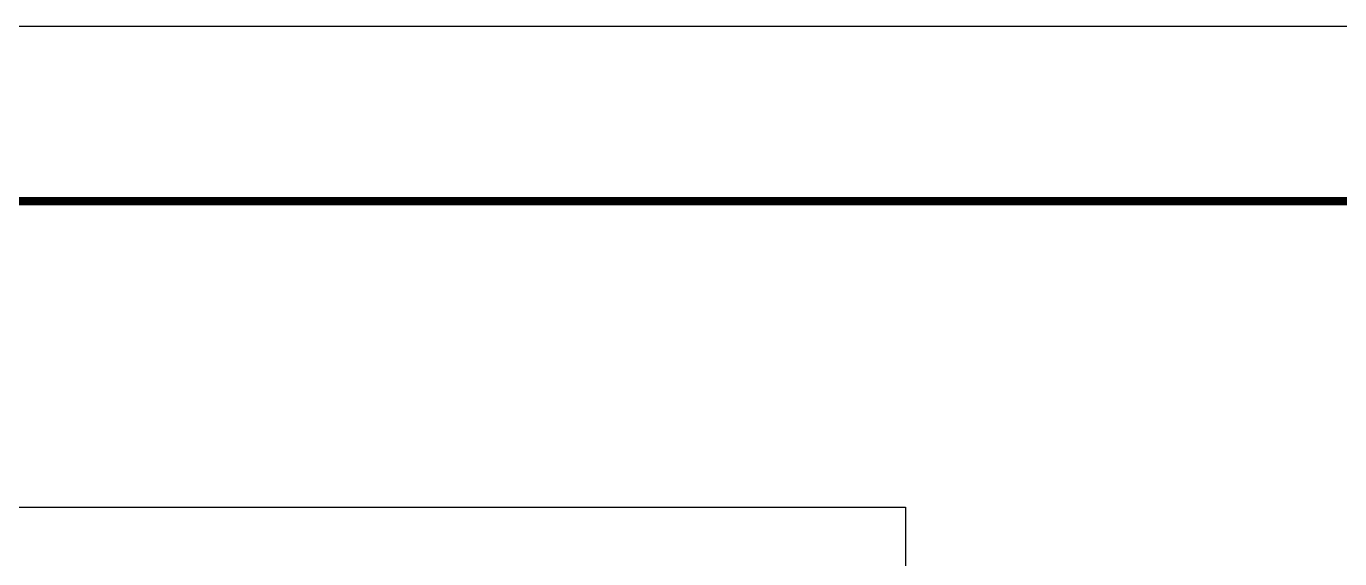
# Model space of a CAD drawing. Extents: x 241 to 398, y 106 to 179.
# Drawn here: x 263.257 to 267.012, y 138.769 to 140.292 of the extents above; entities that cross this region are included whole.
import ezdxf

# ---------------------------------------------------------------- set-up
doc = ezdxf.new("R2010")
doc.units = 0
doc.layers.get('0').update_dxf_attribs({"linetype": 'CONTINUOUS'})
doc.layers.add('ALVVISTA', color=8, linetype='CONTINUOUS')

msp = doc.modelspace()

# ---------------------------------------------------------------- linework, layer by layer
msp.add_line((241.524, 140.2921), (279.1371, 140.2921))
at = {"const_width": 0.0236}
msp.add_lwpolyline([(242.024, 139.7921), (278.6371, 139.7921), (278.6371, 106.0821), (242.024, 106.0821)], close=True, dxfattribs=at)
at = {"layer": 'ALVVISTA'}
for p, q in [((259.8461, 138.9169, -3.35), (263.5461, 138.9169, -3.35)), ((263.5461, 138.9169, -3.35), (265.7711, 138.9169, -3.35)), ((265.7711, 138.9169, -3.35), (265.7711, 138.3669, -3.35))]:
    msp.add_line(p, q, dxfattribs=at)

doc.saveas('drawing.dxf')
